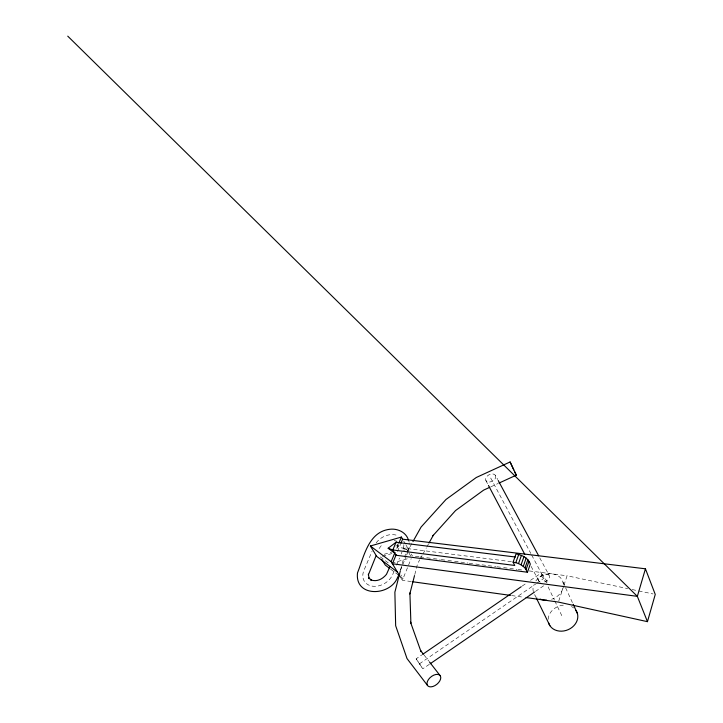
<?xml version="1.0" encoding="UTF-8"?>
<svg xmlns="http://www.w3.org/2000/svg" width="723" height="723" viewBox="0 0 723 723"><rect width="100%" height="100%" fill="white"/><g stroke="black" fill="none" stroke-linecap="round" stroke-linejoin="round"><path stroke-width="0.54" stroke-dasharray="3.62 2.71" d="M414.803 574.514L417.587 563.678L419.756 559.756M408.323 550.637L409.182 547.374L409.146 542.928M400.623 569.76L403.741 558.011M397.641 548.07L398.246 543.777L398.545 544.645M558.752 601.03L563.606 586.308M563.949 585.25L567.076 575.788L627.7 588.603M411.279 581.554L402.368 580.316L411.197 558.581M403.606 550.194L406.787 549.29L407.483 547.591L401.12 549.417M400.379 570.447L406.335 555.888M406.76 554.848L408.034 551.73M394.044 571.251L392.788 574.297A16.548 12.707 -32.6 0 1 372.553 586.19A16.548 12.707 -32.6 0 1 363.94 570.33L372.056 551.288M396.556 565.151L399.485 558.029M401.157 553.963L401.997 551.929M397.523 551.477L400.488 544.302M396.701 548.332L398.4 544.238M420.298 558.78L422.467 554.857M423.009 553.872L426.263 547.989M426.805 547.013L428.432 544.067M404.284 557.044L406.453 553.176M406.995 552.209L412.417 542.53M379.105 548.585L382.485 543.967M429.345 664.338L422.783 668.793L416.132 658.825L421.708 654.993M522.187 586.064L526.832 582.874M530.555 580.316L540.56 573.456M419.476 663.813L535.671 584.03M536.602 583.389L544.039 578.283L531.36 554.46M535.427 591.441L543.804 585.684M490.818 486.823L497.948 483.56M395.725 546.073L397.894 545.449M384.148 554.279L391.568 552.155M382.404 556.267L391.947 553.538M391.586 563.271L408.441 558.472M416.132 658.825L422.828 668.811M511.414 561.69L399.141 547.564L396.032 542.259M418.969 556.746L412.291 555.888L411.215 554.035M420.081 556.891L425.648 557.605M426.769 557.749L432.336 558.463M433.448 558.608L440.126 559.466M441.238 559.611L446.814 560.325M447.926 560.47L453.493 561.184M454.604 561.328L467.971 563.045M469.082 563.19L474.65 563.904M475.761 564.048L495.806 566.624M496.918 566.769L502.485 567.483M503.606 567.627L516.963 569.344M518.075 569.489L523.651 570.203M529.218 570.917L567.076 575.788M511.595 595.553L523.85 597.261M632.11 589.534L637.614 590.7M638.716 590.926L653.05 593.954M394.152 540.334L396.367 541.229M380.289 556.873L390.104 564.292M390.61 569.128L396.837 573.854M400.397 576.565L403.063 578.59L400.876 574.939M396.412 540.949L397.017 541.626M424.021 654.939L428.766 661.039M400.162 576.638L402.368 580.316M406.787 549.29L408.396 552.047M408.929 552.968L411.604 557.578M403.687 541.039L405.323 543.85M405.838 544.744L409.064 550.32M495.571 475.571A5.45 3.624 -27.2 0 1 489.598 482.042A5.45 3.624 -27.2 0 1 486.904 476.367A5.45 3.624 -27.2 0 1 495.571 475.571L497.695 479.539M539.738 557.84L549.317 575.68A5.892 3.597 -26.8 0 1 544.166 582.087M490.691 478.002L530.836 553.466M485.82 480.434L487.926 484.428M531.098 566.362L538.762 580.894M536.195 597.74L534.722 594.749A15.599 12.725 -22.8 0 0 537.017 597.252M548.124 586.895L554.333 599.954M554.812 600.958L562.928 618.048M562.964 582.042L572.724 603.28M408.829 541.156L409.119 542.015M403.868 544.582A16.349 12.427 -31.3 0 1 402.838 549.896M376.15 542.883A16.349 12.427 -31.3 0 1 397.542 535.589M540.244 582.16A5.892 3.597 -26.8 0 1 541.165 575.815A5.892 3.597 -26.8 0 1 549.317 575.662M546.94 582.955A6.001 0.741 55 0 1 541.41 575.535A6.001 0.741 55 0 1 542.512 575.047A6.001 0.741 55 0 1 547.474 582.72M535.851 580.894A15.599 12.725 -22.8 0 1 552.399 573.899A15.599 12.725 -22.8 0 1 563.362 584.256M562.765 588.856A15.599 12.725 -22.8 0 1 551.622 599.277M533.357 591.721A15.599 12.725 -22.8 0 1 533.664 584.952M548.151 619.367A15.174 12.662 -22.2 0 1 565.214 605.088M571.441 606.552A15.174 12.662 -22.2 0 1 573.655 607.953"/><path stroke-width="1.08" d="M414.523 575.589L409.796 594.008L409.905 592.941L410.899 623.262L410.492 622.123L421.048 651.766L420.623 650.583L423.335 654.071M400.343 570.836L394.875 592.191L395.662 625.72L407.013 658.554L427.474 685.404M368.332 574.993L376.068 555.761M526.082 597.569L558.4 602.078L647.456 621.663L655.255 594.423L645.44 568.811L402.612 539.177L401.382 537.053L370.375 546.001L376.719 556.403L397.433 572.101M645.44 568.811L637.343 596.348L647.456 621.663M396.032 542.259L392.824 549.959L395.96 555.246L527.465 572.236L530.311 564.067C528.341 557.957 521.952 554.857 516.014 553.972L513.095 562.142L514.731 565.458L392.824 549.959L388.143 548.251L396.032 542.259L515.409 557.026M527.465 572.236L525.015 567.88L527.889 559.692M526.127 569.498L528.992 561.31M525.015 567.88L521.075 564.826L523.967 556.638M523.298 566.29L526.181 558.102M521.075 564.826L518.518 563.588L521.419 555.409M513.095 562.142L515.788 562.675L518.707 554.505M396.249 554.55L392.426 563.768L637.343 596.348L67.745 36.15M400.913 543.28L402.612 539.177M399.602 575.716L391.17 561.663L395.002 552.435M398.825 543.208L401.382 537.053M389.896 566.733L386.48 574.333C382.404 579.259 376.927 582.087 370.691 579.882L371.468 580.189L368.793 577.849L369.128 578.725L368.387 574.207M428.974 543.09L433.312 535.246L432.887 535.752L455.562 510.555L483.678 490.095L489.796 487.293M397.831 576.683C391.36 596.222 354.659 598.075 357.496 572.905C363.913 556.846 368.26 532.137 389.281 529.344C397.072 528.106 406.236 532.083 408.441 540.126M412.96 541.554L421.093 527.04L446.001 499.476L476.285 477.496L510.104 461.97L516.303 475.156L498.969 483.091M422.639 654.36L521.256 586.696M430.275 663.696L534.496 592.083M412.399 581.717L510.474 595.39M515.788 562.675L518.518 563.588M388.143 548.251L394.704 553.14M370.375 546.001L391.17 561.663M389.715 568.45L385.269 565.07L381.943 559.602M397.722 574.532L399.503 575.888M429.444 661.916L440.307 675.86A8.034 4.745 -39.1 0 1 432.833 686.516A8.034 4.745 -39.1 0 1 428.486 679.493A8.034 4.745 -39.1 0 1 440.325 675.842M498.228 480.524L538.68 555.851M516.303 475.156L514.541 471.541M488.459 485.431L524.781 554.369M536.683 598.743L549.896 625.684M513.773 469.914L510.104 461.97M573.194 604.292L577.379 613.393M546.642 600.171A15.599 12.725 -22.8 0 1 540.072 599.051M575.96 610.402A15.174 12.662 -22.2 0 1 568.323 629.616A15.174 12.662 -22.2 0 1 548.531 622.684"/></g></svg>
